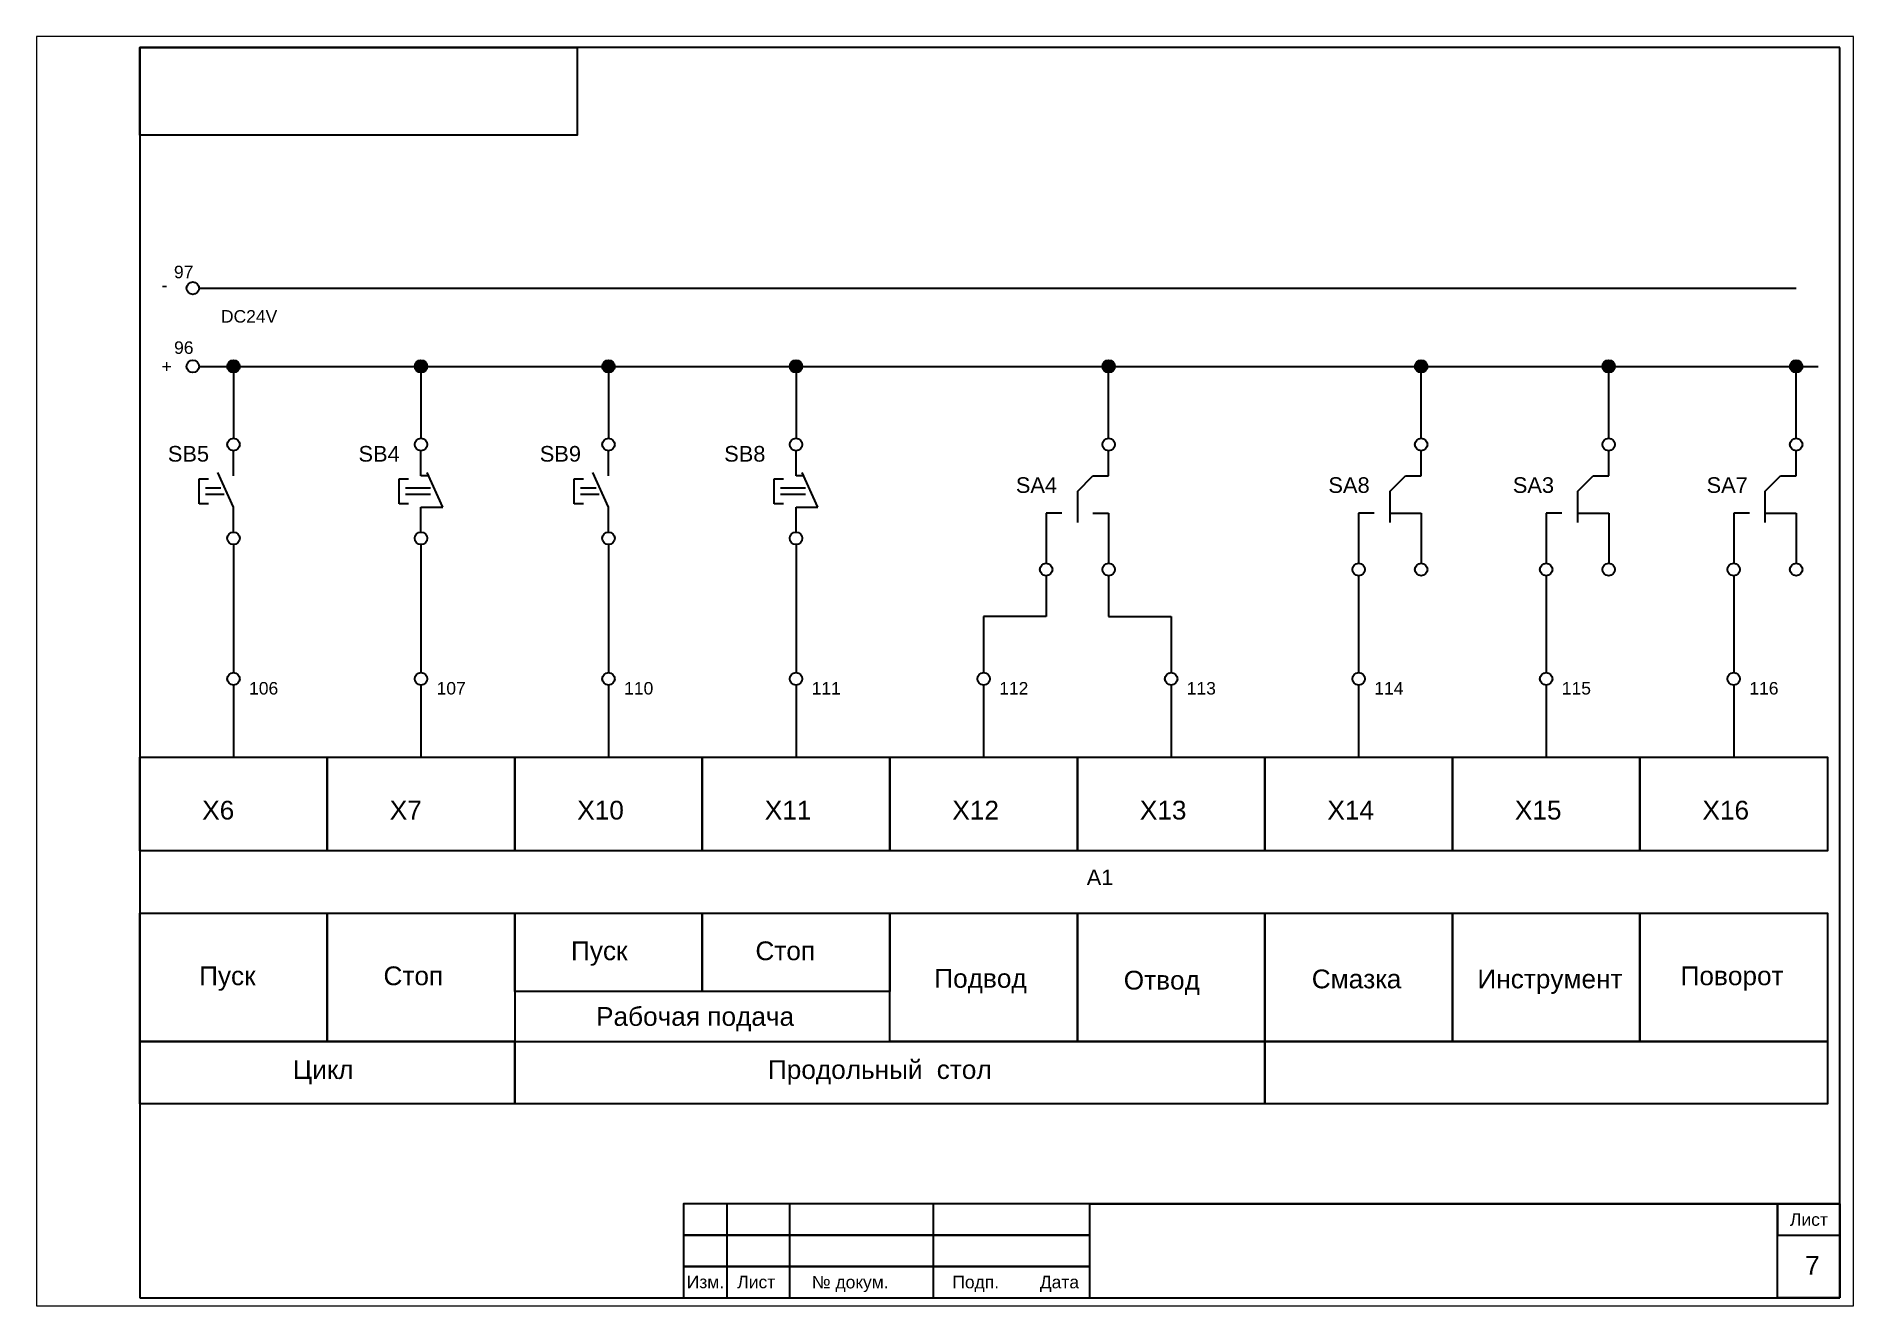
# Paper-space layout 'Лист6' of a CAD drawing. Header units: millimetres. Extents: x 0 to 291, y 0 to 203.
# The model-space entities are those that its viewports show. They can reach past a viewport. Long polylines and large blocks are cut down to what shows.
import ezdxf

# ---------------------------------------------------------------- set-up
doc = ezdxf.new("R2010")
doc.units = ezdxf.units.MM
for name, color, linetype, lineweight in [('Маркировка', 7, 'Continuous', 25), ('Оформление', 7, 'Continuous', 30), ('Элементы', 7, 'Continuous', 30)]:
    doc.layers.add(name, color=color, linetype=linetype, lineweight=lineweight)
doc.styles.get("Standard").update_dxf_attribs({"font": 'arial.ttf'})

msp = doc.modelspace()

# ---------------------------------------------------------------- hatches: boundary and pattern name
at = {"layer": 'Элементы'}
h = msp.add_hatch(color=256, dxfattribs=at)
h.dxf.hatch_style = 1
h.paths.add_polyline_path([(8077.32, 868.13, 1), (8075.32, 868.13, 1)])
h = msp.add_hatch(color=256, dxfattribs=at)
h.dxf.hatch_style = 1
h.paths.add_polyline_path([(8107.32, 868.13, 1), (8105.32, 868.13, 1)])
h = msp.add_hatch(color=256, dxfattribs=at)
h.dxf.hatch_style = 1
h.paths.add_polyline_path([(8137.32, 868.13, 1), (8135.32, 868.13, 1)])
h = msp.add_hatch(color=256, dxfattribs=at)
h.dxf.hatch_style = 1
h.paths.add_polyline_path([(8167.32, 868.13, 1), (8165.32, 868.13, 1)])
h = msp.add_hatch(color=256, dxfattribs=at)
h.dxf.hatch_style = 1
h.paths.add_polyline_path([(8217.32, 868.13, 1), (8215.32, 868.13, 1)])
h = msp.add_hatch(color=256, dxfattribs=at)
h.dxf.hatch_style = 1
h.paths.add_polyline_path([(8267.32, 868.13, 1), (8265.32, 868.13, 1)])
h = msp.add_hatch(color=256, dxfattribs=at)
h.dxf.hatch_style = 1
h.paths.add_polyline_path([(8297.32, 868.13, 1), (8295.32, 868.13, 1)])
h = msp.add_hatch(color=256, dxfattribs=at)
h.dxf.hatch_style = 1
h.paths.add_polyline_path([(8327.32, 868.13, 1), (8325.32, 868.13, 1)])

# ---------------------------------------------------------------- linework, layer by layer
at = {"layer": 'Оформление'}
for p, q in [((8333.32, 919.13), (8061.32, 919.13)), ((8061.32, 919.13), (8061.32, 719.13)), ((8333.32, 719.13), (8333.32, 919.13)), ((8061.32, 719.13), (8333.32, 719.13)), ((8148.32, 719.13), (8333.32, 719.13)), ((8148.32, 719.13), (8333.32, 719.13)), ((8148.32, 719.13), (8333.32, 719.13))]:
    msp.add_line(p, q, dxfattribs=at)
at = {"layer": 'Оформление', "lineweight": 35}
msp.add_line((8213.32, 734.13), (8333.32, 734.13), dxfattribs=at)
at = {"layer": 'Оформление'}
for points in [[(8061.32, 780.63), (8091.32, 780.63), (8091.32, 760.13), (8061.32, 760.13)], [(8091.32, 780.63), (8121.32, 780.63), (8121.32, 760.13), (8091.32, 760.13)], [(8121.32, 780.63), (8151.32, 780.63), (8151.32, 768.13), (8121.32, 768.13)], [(8151.32, 780.63), (8181.32, 780.63), (8181.32, 768.13), (8151.32, 768.13)], [(8181.32, 780.63), (8211.32, 780.63), (8211.32, 760.13), (8181.32, 760.13)], [(8211.32, 780.63), (8241.32, 780.63), (8241.32, 760.13), (8211.32, 760.13)], [(8241.32, 780.63), (8271.32, 780.63), (8271.32, 760.13), (8241.32, 760.13)], [(8271.32, 780.63), (8301.32, 780.63), (8301.32, 760.13), (8271.32, 760.13)], [(8301.32, 780.63), (8331.32, 780.63), (8331.32, 760.13), (8301.32, 760.13)], [(8061.32, 760.13), (8121.32, 760.13), (8121.32, 750.13), (8061.32, 750.13)], [(8121.32, 760.13), (8241.32, 760.13), (8241.32, 750.13), (8121.32, 750.13)], [(8241.32, 760.13), (8331.32, 760.13), (8331.32, 750.13), (8241.32, 750.13)], [(8148.32, 719.13), (8165.32, 719.13), (8165.3, 734.13), (8148.3, 734.13)], [(8148.32, 729.13), (8213.32, 729.13), (8213.32, 734.13), (8148.32, 734.13)], [(8148.32, 719.13), (8155.32, 719.13), (8155.32, 734.13), (8148.32, 734.13)], [(8148.32, 719.13), (8188.32, 719.13), (8188.32, 734.13), (8148.32, 734.13)], [(8333.32, 719.13), (8323.32, 719.13), (8323.32, 734.13), (8333.32, 734.13)], [(8333.32, 734.13), (8323.32, 734.13), (8323.32, 729.13), (8333.32, 729.13)], [(8148.32, 724.13), (8213.32, 724.13), (8213.32, 729.13), (8148.32, 729.13)], [(8148.32, 719.13), (8213.32, 719.13), (8213.32, 724.13), (8148.32, 724.13)]]:
    msp.add_lwpolyline(points, close=True, dxfattribs=at)
at = {"layer": 'Элементы'}
for p, q in [((8070.82, 880.63), (8326.32, 880.63)), ((8070.82, 868.13), (8329.82, 868.13)), ((8076.32, 868.13), (8076.32, 856.63)), ((8106.32, 868.13), (8106.32, 856.63)), ((8136.32, 868.13), (8136.32, 856.63)), ((8166.32, 868.13), (8166.32, 856.63)), ((8216.32, 856.63), (8216.32, 868.13)), ((8266.32, 856.63), (8266.32, 868.13)), ((8296.32, 856.63), (8296.32, 868.13)), ((8326.32, 856.63), (8326.32, 868.13)), ((8076.32, 850.63), (8076.32, 854.63)), ((8106.32, 850.63), (8106.32, 854.63)), ((8136.32, 850.63), (8136.32, 854.63)), ((8166.32, 850.63), (8166.32, 854.63)), ((8216.32, 850.63), (8216.32, 854.63)), ((8266.32, 850.63), (8266.32, 854.63)), ((8296.32, 850.63), (8296.32, 854.63)), ((8326.32, 850.63), (8326.32, 854.63)), ((8070.82, 846.13), (8070.82, 850.13)), ((8070.82, 850.13), (8072.32, 850.13)), ((8076.32, 845.63), (8073.82, 851.13)), ((8102.82, 846.13), (8102.82, 850.13)), ((8102.82, 850.13), (8104.32, 850.13)), ((8107.55, 850.63), (8106.32, 850.63)), ((8109.82, 845.63), (8107.32, 851.13)), ((8130.82, 846.13), (8130.82, 850.13)), ((8130.82, 850.13), (8132.32, 850.13)), ((8136.32, 845.63), (8133.82, 851.13)), ((8162.82, 846.13), (8162.82, 850.13)), ((8162.82, 850.13), (8164.32, 850.13)), ((8167.55, 850.63), (8166.32, 850.63)), ((8169.82, 845.63), (8167.32, 851.13)), ((8211.32, 848.13), (8213.82, 850.63)), ((8213.82, 850.63), (8216.32, 850.63)), ((8261.32, 848.13), (8263.82, 850.63)), ((8263.82, 850.63), (8266.32, 850.63)), ((8291.32, 848.13), (8293.82, 850.63)), ((8293.82, 850.63), (8296.32, 850.63)), ((8321.32, 848.13), (8323.82, 850.63)), ((8323.82, 850.63), (8326.32, 850.63)), ((8072.32, 846.13), (8070.82, 846.13)), ((8074.32, 848.63), (8071.82, 848.63)), ((8074.82, 847.63), (8071.82, 847.63)), ((8104.32, 846.13), (8102.82, 846.13)), ((8107.82, 848.63), (8103.82, 848.63)), ((8107.82, 847.63), (8103.82, 847.63)), ((8132.32, 846.13), (8130.82, 846.13)), ((8134.32, 848.63), (8131.82, 848.63)), ((8134.82, 847.63), (8131.82, 847.63)), ((8164.32, 846.13), (8162.82, 846.13)), ((8167.82, 848.63), (8163.82, 848.63)), ((8167.82, 847.63), (8163.82, 847.63)), ((8211.32, 848.13), (8211.32, 843.13)), ((8261.32, 848.13), (8261.32, 843.13)), ((8291.32, 848.13), (8291.32, 843.13)), ((8321.32, 848.13), (8321.32, 843.13)), ((8076.32, 841.63), (8076.32, 845.63)), ((8106.32, 841.63), (8106.32, 845.63)), ((8106.32, 845.63), (8109.82, 845.63)), ((8136.32, 841.63), (8136.32, 845.63)), ((8166.32, 841.63), (8166.32, 845.63)), ((8166.32, 845.63), (8169.82, 845.63)), ((8208.82, 844.63), (8206.32, 844.63)), ((8206.32, 844.63), (8206.32, 836.63)), ((8213.82, 844.63), (8216.32, 844.63)), ((8216.32, 844.63), (8216.32, 836.63)), ((8258.82, 844.63), (8256.32, 844.63)), ((8256.32, 844.63), (8256.32, 836.63)), ((8261.32, 844.63), (8266.32, 844.63)), ((8266.32, 844.63), (8266.32, 836.63)), ((8288.82, 844.63), (8286.32, 844.63)), ((8286.32, 844.63), (8286.32, 836.63)), ((8291.32, 844.63), (8296.32, 844.63)), ((8296.32, 844.63), (8296.32, 836.63)), ((8318.82, 844.63), (8316.32, 844.63)), ((8316.32, 844.63), (8316.32, 836.63)), ((8321.32, 844.63), (8326.32, 844.63)), ((8326.32, 844.63), (8326.32, 836.63)), ((8076.32, 839.63), (8076.32, 819.13)), ((8106.32, 839.63), (8106.32, 819.13)), ((8136.32, 839.63), (8136.32, 819.13)), ((8166.32, 839.63), (8166.32, 819.13)), ((8206.32, 834.63), (8206.32, 828.13)), ((8216.32, 834.63), (8216.32, 828.13)), ((8256.32, 834.63), (8256.32, 819.13)), ((8286.32, 834.63), (8286.32, 819.13)), ((8316.32, 834.63), (8316.32, 819.13)), ((8206.32, 828.13), (8196.32, 828.13)), ((8196.32, 828.13), (8196.32, 819.13)), ((8216.32, 828.13), (8226.32, 828.13)), ((8226.32, 828.13), (8226.32, 819.13)), ((8076.32, 817.13), (8076.32, 805.63)), ((8106.32, 817.13), (8106.32, 805.63)), ((8136.32, 817.13), (8136.32, 805.63)), ((8166.32, 817.13), (8166.32, 805.63)), ((8196.32, 817.13), (8196.32, 805.63)), ((8226.32, 817.13), (8226.32, 805.63)), ((8256.32, 817.13), (8256.32, 805.63)), ((8286.32, 817.13), (8286.32, 805.63)), ((8316.32, 817.13), (8316.32, 805.63))]:
    msp.add_line(p, q, dxfattribs=at)
for points in [[(8131.32, 919.13), (8131.32, 905.13), (8061.32, 905.13), (8061.32, 919.13)], [(8061.32, 805.63), (8091.32, 805.63), (8091.32, 790.63), (8061.32, 790.63)], [(8091.32, 805.63), (8121.32, 805.63), (8121.32, 790.63), (8091.32, 790.63)], [(8121.32, 805.63), (8151.32, 805.63), (8151.32, 790.63), (8121.32, 790.63)], [(8151.32, 805.63), (8181.32, 805.63), (8181.32, 790.63), (8151.32, 790.63)], [(8181.32, 805.63), (8211.32, 805.63), (8211.32, 790.63), (8181.32, 790.63)], [(8211.32, 805.63), (8241.32, 805.63), (8241.32, 790.63), (8211.32, 790.63)], [(8241.32, 805.63), (8271.32, 805.63), (8271.32, 790.63), (8241.32, 790.63)], [(8271.32, 805.63), (8301.32, 805.63), (8301.32, 790.63), (8271.32, 790.63)], [(8301.32, 805.63), (8331.32, 805.63), (8331.32, 790.63), (8301.32, 790.63)]]:
    msp.add_lwpolyline(points, close=True, dxfattribs=at)
for centre in [(8069.82, 880.63), (8069.82, 868.13), (8076.32, 868.13), (8106.32, 868.13), (8136.32, 868.13), (8166.32, 868.13), (8216.32, 868.13), (8266.32, 868.13), (8296.32, 868.13), (8326.32, 868.13), (8076.32, 855.63), (8106.32, 855.63), (8136.32, 855.63), (8166.32, 855.63), (8216.32, 855.63), (8266.32, 855.63), (8296.32, 855.63), (8326.32, 855.63), (8076.32, 840.63), (8106.32, 840.63), (8136.32, 840.63), (8166.32, 840.63), (8206.32, 835.63), (8216.32, 835.63), (8256.32, 835.63), (8266.32, 835.63), (8286.32, 835.63), (8296.32, 835.63), (8316.32, 835.63), (8326.32, 835.63), (8076.32, 818.13), (8106.32, 818.13), (8136.32, 818.13), (8166.32, 818.13), (8196.32, 818.13), (8226.32, 818.13), (8256.32, 818.13), (8286.32, 818.13), (8316.32, 818.13)]:
    msp.add_circle(centre, 1, dxfattribs=at)

# ---------------------------------------------------------------- texts
at = {"layer": 'Маркировка'}
for s, height, p in [('97', 2, (8066.8, 882.23)), ('-', 2, (8064.82, 880.13)), ('DC24V', 2, (8074.32, 875.13)), ('96', 2, (8066.82, 870.13)), ('+', 2, (8064.82, 867.13)), ('SB5', 2.5, (8065.82, 852.89)), ('SB4', 2.5, (8096.32, 852.89)), ('SB9', 2.5, (8125.32, 852.89)), ('SB8', 2.5, (8154.82, 852.89)), ('SA4', 2.5, (8201.48, 847.89)), ('SA8', 2.5, (8251.48, 847.89)), ('SA3', 2.5, (8280.98, 847.89)), ('SA7', 2.5, (8311.98, 847.89)), ('106', 2, (8078.82, 815.63)), ('107', 2, (8108.82, 815.63)), ('110', 2, (8138.82, 815.63)), ('111', 2, (8168.82, 815.63)), ('112', 2, (8198.82, 815.63)), ('113', 2, (8228.82, 815.63)), ('114', 2, (8258.82, 815.63)), ('115', 2, (8288.82, 815.63)), ('116', 2, (8318.82, 815.63)), ('A1', 2.5, (8212.82, 785.13))]:
    msp.add_text(s, height=height, dxfattribs=at).set_placement(p)
at = {"layer": 'Оформление'}
for s, height, p in [('Пуск', 3, (8130.32, 773.13)), ('Стоп', 3, (8159.82, 773.13)), ('Пуск', 3, (8070.82, 769.13)), ('Стоп', 3, (8100.32, 769.13)), ('Подвод', 3, (8188.43, 768.72)), ('Отвод', 3, (8218.74, 768.43)), ('Смазка', 3, (8248.82, 768.63)), ('Инструмент', 3, (8275.32, 768.63)), ('Поворот', 3, (8307.82, 769.13)), ('Рабочая подача', 3, (8134.32, 762.63)), ('Цикл', 3, (8085.82, 754.13)), ('Продольный', 3, (8161.82, 754.13)), ('стол', 3, (8188.82, 754.13)), ('Лист', 2, (8325.32, 730.63)), ('7', 3, (8327.74, 722.79)), ('Изм.', 2, (8148.83, 720.65)), ('Лист', 2, (8156.92, 720.64)), ('№ докум.', 2, (8168.85, 720.62)), ('Подп.', 2, (8191.32, 720.63)), ('Дата', 2, (8205.32, 720.63))]:
    msp.add_text(s, height=height, dxfattribs=at).set_placement(p)
at = {"layer": 'Элементы'}
for s, p in [('X6', (8071.32, 795.63)), ('X7', (8101.32, 795.63)), ('X10', (8131.32, 795.63)), ('X11', (8161.32, 795.63)), ('X12', (8191.32, 795.63)), ('X13', (8221.32, 795.63)), ('X14', (8251.32, 795.63)), ('X15', (8281.32, 795.63)), ('X16', (8311.32, 795.63))]:
    msp.add_text(s, height=3, dxfattribs=at).set_placement(p)

psp = doc.layouts.new('Лист6')

# ---------------------------------------------------------------- viewports
at = {"layer": 'Элементы'}
psp.add_viewport(center=(145.28, 101.74), size=(290.72, 203.0705), view_center_point=(8190.15, 819.39), view_height=203.0705, dxfattribs=at)

doc.saveas('drawing.dxf')
